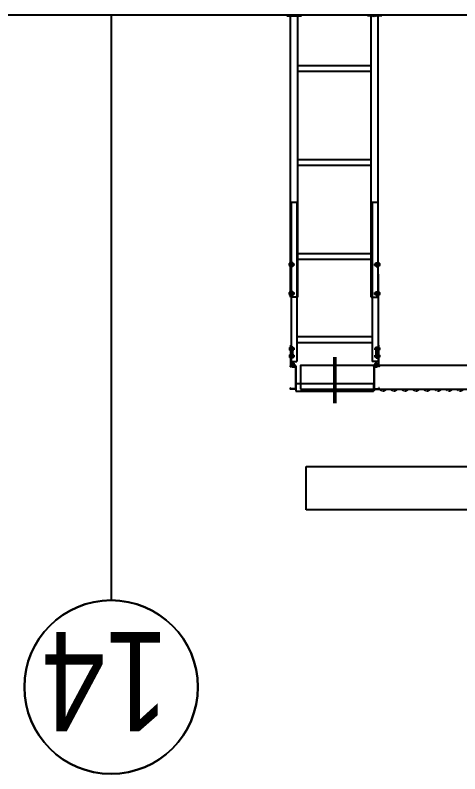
# Model space of a CAD drawing. Header units: millimetres. Extents: x 0 to 461941, y -159644 to 4828.
# Drawn here: x 142241 to 145318, y -159644 to -154398 of the extents above; entities that cross this region are included whole.
import ezdxf

# ---------------------------------------------------------------- set-up
doc = ezdxf.new("R2010")
doc.units = ezdxf.units.MM
for name, pattern in [('Xref Conv Decant Empty Tote$0$AM_ISO02W050', [7.5, 6, -1.5]), ('Xref Conv Decant Empty Tote$0$AM_ISO08W050', [18, 12, -1.5, 3, -1.5]), ('Xref Conv Decant Empty Tote$0$CENTER', [7, 4, -1, 1, -1]), ('Xref Conv Decant Empty Tote$0$HIDDEN', [9.525, 6.35, -3.175]), ('Xref Conv Decant Product Tote$0$_SBA Dash Dot - Loose', [6, 4, -1, 0, -1])]:
    doc.linetypes.add(name, pattern=pattern)
for name, color, linetype in [('AM_BOR', 4, 'Continuous'), ('Xref Conv Decant Empty Tote$0$B', 4, 'Continuous'), ('Xref Conv Decant Empty Tote$0$Conv - Empty Tote', 35, 'Continuous'), ('Xref Conv Decant Empty Tote$0$Mezz', 1, 'Continuous'), ('Xref Conv Decant Product Tote$0$B', 4, 'Continuous'), ('Xref Conv Decant Product Tote$0$S-GRID', 8, 'Continuous')]:
    doc.layers.add(name, color=color, linetype=linetype)
for name, color, linetype, lineweight in [('Xref Conv Decant Empty Tote$0$Center', 7, 'Xref Conv Decant Empty Tote$0$AM_ISO08W050', 50), ('Xref Conv Decant Empty Tote$0$Hidden', 9, 'Xref Conv Decant Empty Tote$0$AM_ISO02W050', 25), ('Xref Conv Decant Product Tote$0$S-GRID-IDEN', 1, 'Continuous', 25)]:
    doc.layers.add(name, color=color, linetype=linetype, lineweight=lineweight)
doc.styles.add('Xref Conv Decant Product Tote$0$Arial Narrow_1', font='ARIALN.TTF', dxfattribs={"height": 688.297872})

# ---------------------------------------------------------------- blocks, each defined once
blk = doc.blocks.new('*U162')
for p, q in [((-21.825, 158.0666), (-21.825, 154.6052)), ((-19.165, 158.0666), (-19.165, 154.6052)), ((9.84, 163.4952), (-16.3964, 163.4952)), ((9.84, 160.8352), (-16.3964, 160.8352)), ((13.015, 7.4225), (13.015, 157.6602)), ((15.675, 7.4225), (15.675, 157.6602)), ((555.675, 7.4225), (555.675, 157.6602)), ((558.335, 7.4225), (558.335, 157.6602)), ((561.51, 163.4952), (587.7464, 163.4952)), ((561.51, 160.8352), (587.7464, 160.8352)), ((590.515, 158.0666), (590.515, 154.6052)), ((593.175, 158.0666), (593.175, 154.6052)), ((-21.825, 154.6052), (-19.165, 154.6052)), ((593.175, 154.6052), (590.515, 154.6052)), ((-21.825, 8.89), (-21.825, 5.4286)), ((-21.825, 8.89), (-19.165, 8.89)), ((-19.165, 8.89), (-19.165, 5.4286)), ((-16.3964, 2.66), (8.2525, 2.66)), ((-16.3964, 0), (8.2525, 0)), ((587.7464, 2.66), (563.0975, 2.66)), ((587.7464, 0), (563.0975, 0)), ((590.515, 8.89), (590.515, 5.4286)), ((593.175, 8.89), (590.515, 8.89)), ((593.175, 8.89), (593.175, 5.4286))]:
    blk.add_line(p, q)
for centre, radius, start, end in [((-16.3964, 158.0666), 5.4286, 90, 180), ((-16.3964, 158.0666), 2.7686, 90, 180), ((9.84, 157.6602), 5.835, 0, 90), ((9.84, 157.6602), 3.175, 0, 90), ((561.51, 157.6602), 5.835, 90, 180), ((561.51, 157.6602), 3.175, 90, 180), ((587.7464, 158.0666), 5.4286, 0, 90), ((587.7464, 158.0666), 2.7686, 0, 90), ((-16.3964, 5.4286), 5.4286, 180, 270), ((-16.3964, 5.4286), 2.7686, 180, 270), ((8.2525, 7.4225), 4.7625, 270, 0), ((8.2525, 7.4225), 7.4225, 270, 0), ((563.0975, 7.4225), 7.4225, 180, 270), ((563.0975, 7.4225), 4.7625, 180, 270), ((587.7464, 5.4286), 2.7686, 270, 0), ((587.7464, 5.4286), 5.4286, 270, 0)]:
    blk.add_arc(centre, radius, start, end)
at = {"layer": 'Xref Conv Decant Empty Tote$0$Hidden'}
blk.add_lwpolyline([(15.675, 176.4952), (555.675, 176.4952), (555.675, 126.4952), (15.675, 126.4952)], close=True, dxfattribs=at)
blk = doc.blocks.new('*U180')
blk.add_lwpolyline([(0, 0), (1295.4, 0), (1295.4, -163.5), (0, -163.5)], close=True)
at = {"layer": 'Xref Conv Decant Empty Tote$0$Hidden', "ltscale": 5}
for centre in [(38.1, -12), (114.3, -12), (190.5, -12), (266.7, -12), (342.9, -12), (419.1, -12), (495.3, -12), (571.5, -12), (647.7, -12), (723.9, -12), (800.1, -12), (876.3, -12), (952.5, -12), (1028.7, -12), (1104.9, -12), (1181.1, -12), (1257.3, -12)]:
    blk.add_arc(centre, 25, 28.6854, 151.3146, dxfattribs=at)
blk = doc.blocks.new('Xref Conv Decant Empty Tote$0$A$C2A0F63DB')
at = {"layer": 'Xref Conv Decant Empty Tote$0$Center', "lineweight": 50}
blk.add_line((0, 1057.5), (318, 1057.5), dxfattribs=at)
at = {"xscale": -1, "rotation": 90}
for name, p in [('*U162', (259.4, 1343.2)), ('*U180', (95.9, 1295.4))]:
    blk.add_blockref(name, p, dxfattribs=at)
blk = doc.blocks.new('*U193')
at = {"linetype": 'Continuous'}
for p, q in [((6, 0), (30, 0)), ((27.2, 0), (10.8, 0)), ((30, -3), (30, 0)), ((30, -3), (30, 0)), ((30, -3), (30, 0)), ((30, -3), (30, 0)), ((30, -3), (30, 0)), ((30, -3), (30, 0)), ((602, 0), (578, 0)), ((578, -3), (578, 0)), ((580.8, 0), (597.2, 0)), ((590.5, 5.7), (590.5, -1.3)), ((0, -141.4), (0, -6)), ((0, -141.4), (0, -6)), ((0, -141.4), (0, -6)), ((0, -141.4), (0, -6)), ((0, -141.4), (0, -6)), ((0, -141.4), (0, -6)), ((3, -141.4), (3, -6)), ((3, -141.4), (3, -6)), ((3, -141.4), (3, -6)), ((3, -141.4), (3, -6)), ((3, -141.4), (3, -6)), ((3, -141.4), (3, -6)), ((3, -28), (44, -28)), ((6, -3), (30, -3)), ((6, -3), (30, -3)), ((6, -3), (30, -3)), ((6, -3), (30, -3)), ((6, -3), (30, -3)), ((6, -3), (30, -3)), ((44, -1128), (44, -28)), ((564, -1128), (564, -28)), ((605, -28), (564, -28)), ((602, -3), (578, -3)), ((605, -141.4), (605, -6)), ((608, -141.4), (608, -6)), ((0, -141.4), (3, -141.4)), ((3.2, -1128), (3, -141.4)), ((605, -1128), (605, -141.4)), ((605, -141.4), (608, -141.4)), ((44, -158), (564, -158)), ((44, -199), (564, -199)), ((1, -473.5), (1, -2418.5)), ((51, -473.5), (1, -473.5)), ((51, -473.5), (51, -2418.5)), ((558, -473.5), (558, -2418.5)), ((558, -473.5), (608, -473.5)), ((608, -473.5), (608, -2418.5)), ((50, -732.9), (558, -732.9)), ((51, -773.9), (558, -773.9)), ((50, -1382.9), (558, -1382.9)), ((51, -1423.9), (558, -1423.9)), ((50, -2032.9), (558, -2032.9)), ((51, -2073.9), (558, -2073.9)), ((-24, -2418.5), (76, -2418.5)), ((-24, -2418.5), (-24, -2423.5)), ((-24, -2423.5), (76, -2423.5)), ((6, -2418.5), (2.5, -2415)), ((11, -2418.5), (7.5, -2415)), ((16, -2418.5), (12.5, -2415)), ((21, -2418.5), (17.5, -2415)), ((26, -2418.5), (22.5, -2415)), ((31, -2418.5), (27.5, -2415)), ((36, -2418.5), (32.5, -2415)), ((41, -2418.5), (37.5, -2415)), ((46, -2418.5), (42.5, -2415)), ((51, -2418.5), (47.5, -2415)), ((76, -2418.5), (76, -2423.5)), ((633, -2418.5), (533, -2418.5)), ((533, -2418.5), (533, -2423.5)), ((633, -2423.5), (533, -2423.5)), ((558, -2418.5), (561.5, -2415)), ((563, -2418.5), (566.5, -2415)), ((568, -2418.5), (571.5, -2415)), ((573, -2418.5), (576.5, -2415)), ((578, -2418.5), (581.5, -2415)), ((583, -2418.5), (586.5, -2415)), ((588, -2418.5), (591.5, -2415)), ((593, -2418.5), (596.5, -2415)), ((598, -2418.5), (601.5, -2415)), ((603, -2418.5), (606.5, -2415)), ((633, -2418.5), (633, -2423.5))]:
    blk.add_line(p, q, dxfattribs=at)
for p, q in [((8.3, 7.5), (8.3, 2)), ((8.3, 7.5), (8.3, 2)), ((8.3, 7.5), (8.3, 2)), ((8.3, 7.5), (8.3, 2)), ((8.3, 7.5), (8.3, 2)), ((8.3, 7.5), (8.3, 2)), ((26.7, 2), (8.3, 2)), ((26.7, 2), (8.3, 2)), ((26.7, 2), (8.3, 2)), ((26.7, 2), (8.3, 2)), ((26.7, 2), (8.3, 2)), ((26.7, 2), (8.3, 2)), ((12.9, 9), (10.6, 9)), ((12.9, 9), (10.6, 9)), ((12.9, 9), (10.6, 9)), ((12.9, 9), (10.6, 9)), ((12.9, 9), (10.6, 9)), ((12.9, 9), (10.6, 9)), ((12.9, 9), (12.9, 2)), ((22.1, 9), (12.9, 9)), ((12.9, 9), (12.9, 2)), ((22.1, 9), (12.9, 9)), ((12.9, 9), (12.9, 2)), ((22.1, 9), (12.9, 9)), ((12.9, 9), (12.9, 2)), ((22.1, 9), (12.9, 9)), ((12.9, 9), (12.9, 2)), ((22.1, 9), (12.9, 9)), ((12.9, 9), (12.9, 2)), ((22.1, 9), (12.9, 9)), ((17.5, 6.5), (17.5, -0.5)), ((22.1, 9), (22.1, 2)), ((24.4, 9), (22.1, 9)), ((22.1, 9), (22.1, 2)), ((24.4, 9), (22.1, 9)), ((22.1, 9), (22.1, 2)), ((24.4, 9), (22.1, 9)), ((22.1, 9), (22.1, 2)), ((24.4, 9), (22.1, 9)), ((22.1, 9), (22.1, 2)), ((24.4, 9), (22.1, 9)), ((22.1, 9), (22.1, 2)), ((24.4, 9), (22.1, 9)), ((26.7, 7.5), (26.7, 2)), ((26.7, 7.5), (26.7, 2)), ((26.7, 7.5), (26.7, 2)), ((26.7, 7.5), (26.7, 2)), ((26.7, 7.5), (26.7, 2)), ((26.7, 7.5), (26.7, 2)), ((581.3, 7.5), (581.3, 2)), ((581.3, 2), (599.7, 2)), ((583.6, 9), (585.9, 9)), ((585.9, 9), (585.9, 2)), ((585.9, 9), (595.1, 9)), ((595.1, 9), (595.1, 2)), ((595.1, 9), (597.4, 9)), ((599.7, 7.5), (599.7, 2)), ((6.3, -3), (8.3, -5)), ((6.3, -3), (28.7, -3)), ((6.3, -3), (8.3, -5)), ((6.3, -3), (28.7, -3)), ((6.3, -3), (8.3, -5)), ((6.3, -3), (28.7, -3)), ((6.3, -3), (8.3, -5)), ((6.3, -3), (28.7, -3)), ((6.3, -3), (8.3, -5)), ((6.3, -3), (28.7, -3)), ((6.3, -3), (8.3, -5)), ((6.3, -3), (28.7, -3)), ((8.3, -5), (26.7, -5)), ((8.3, -10.5), (8.3, -5)), ((8.3, -5), (26.7, -5)), ((8.3, -10.5), (8.3, -5)), ((8.3, -5), (26.7, -5)), ((8.3, -10.5), (8.3, -5)), ((8.3, -5), (26.7, -5)), ((8.3, -10.5), (8.3, -5)), ((8.3, -5), (26.7, -5)), ((8.3, -10.5), (8.3, -5)), ((8.3, -5), (26.7, -5)), ((8.3, -10.5), (8.3, -5)), ((10.6, -12), (12.9, -12)), ((10.6, -12), (12.9, -12)), ((10.6, -12), (12.9, -12)), ((10.6, -12), (12.9, -12)), ((10.6, -12), (12.9, -12)), ((10.6, -12), (12.9, -12)), ((12.9, -12), (12.9, -5)), ((12.9, -12), (12.9, -5)), ((12.9, -12), (12.9, -5)), ((12.9, -12), (12.9, -5)), ((12.9, -12), (12.9, -5)), ((12.9, -12), (12.9, -5)), ((12.9, -12), (22.1, -12)), ((12.9, -12), (22.1, -12)), ((12.9, -12), (22.1, -12)), ((12.9, -12), (22.1, -12)), ((12.9, -12), (22.1, -12)), ((12.9, -12), (22.1, -12)), ((22.1, -12), (22.1, -5)), ((22.1, -12), (22.1, -5)), ((22.1, -12), (22.1, -5)), ((22.1, -12), (22.1, -5)), ((22.1, -12), (22.1, -5)), ((22.1, -12), (22.1, -5)), ((22.1, -12), (24.4, -12)), ((22.1, -12), (24.4, -12)), ((22.1, -12), (24.4, -12)), ((22.1, -12), (24.4, -12)), ((22.1, -12), (24.4, -12)), ((22.1, -12), (24.4, -12)), ((26.7, -5), (28.7, -3)), ((26.7, -5), (28.7, -3)), ((26.7, -5), (28.7, -3)), ((26.7, -5), (28.7, -3)), ((26.7, -5), (28.7, -3)), ((26.7, -5), (28.7, -3)), ((26.7, -10.5), (26.7, -5)), ((26.7, -10.5), (26.7, -5)), ((26.7, -10.5), (26.7, -5)), ((26.7, -10.5), (26.7, -5)), ((26.7, -10.5), (26.7, -5)), ((26.7, -10.5), (26.7, -5)), ((581.3, -5), (579.3, -3)), ((601.7, -3), (579.3, -3)), ((599.7, -5), (581.3, -5)), ((581.3, -10.5), (581.3, -5)), ((585.9, -12), (583.6, -12)), ((585.9, -12), (585.9, -5)), ((595.1, -12), (585.9, -12)), ((595.1, -12), (595.1, -5)), ((597.4, -12), (595.1, -12)), ((601.7, -3), (599.7, -5)), ((599.7, -10.5), (599.7, -5)), ((-6.9, -62), (-6.9, -60.2)), ((-6.9, -69.4), (-6.9, -62)), ((-6.9, -71.2), (-6.9, -69.4)), ((-5.7, -58.3), (-1.3, -58.3)), ((-5.7, -62), (-1.3, -62)), ((-5.7, -69.4), (-1.3, -69.4)), ((-5.7, -73.1), (-1.3, -73.1)), ((-1.7, -74.1), (-1.7, -57.3)), ((-0.4, -57.3), (-1.7, -57.3)), ((-0.4, -74.1), (-1.7, -74.1)), ((608.4, -57.3), (609.7, -57.3)), ((608.4, -74.1), (609.7, -74.1)), ((613.7, -58.3), (609.3, -58.3)), ((613.7, -62), (609.3, -62)), ((613.7, -69.4), (609.3, -69.4)), ((613.7, -73.1), (609.3, -73.1)), ((609.7, -74.1), (609.7, -57.3)), ((614.9, -62), (614.9, -60.2)), ((614.9, -69.4), (614.9, -62)), ((614.9, -71.2), (614.9, -69.4)), ((-6.9, -113), (-6.9, -111.2)), ((-6.9, -120.4), (-6.9, -113)), ((-6.9, -122.2), (-6.9, -120.4)), ((-5.7, -109.3), (-1.3, -109.3)), ((-5.7, -113), (-1.3, -113)), ((-5.7, -120.4), (-1.3, -120.4)), ((-5.7, -124.1), (-1.3, -124.1)), ((-1.7, -125.1), (-1.7, -108.3)), ((-0.4, -108.3), (-1.7, -108.3)), ((-0.4, -125.1), (-1.7, -125.1)), ((608.4, -108.3), (609.7, -108.3)), ((608.4, -125.1), (609.7, -125.1)), ((613.7, -109.3), (609.3, -109.3)), ((613.7, -113), (609.3, -113)), ((613.7, -120.4), (609.3, -120.4)), ((613.7, -124.1), (609.3, -124.1)), ((609.7, -125.1), (609.7, -108.3)), ((614.9, -113), (614.9, -111.2)), ((614.9, -120.4), (614.9, -113)), ((614.9, -122.2), (614.9, -120.4)), ((-8, -493.9), (-8, -491.6)), ((-8, -493.9), (-1, -493.9)), ((-8, -503.1), (-8, -493.9)), ((-8, -503.1), (-1, -503.1)), ((-8, -505.4), (-8, -503.1)), ((-6.5, -489.3), (-1, -489.3)), ((-6.5, -507.7), (-1, -507.7)), ((-1, -489.3), (1, -487.3)), ((-1, -507.7), (-1, -489.3)), ((1, -509.7), (-1, -507.7)), ((1, -509.7), (1, -487.3)), ((610, -489.3), (608, -487.3)), ((608, -509.7), (608, -487.3)), ((608, -509.7), (610, -507.7)), ((610, -507.7), (610, -489.3)), ((615.5, -489.3), (610, -489.3)), ((617, -493.9), (610, -493.9)), ((617, -503.1), (610, -503.1)), ((615.5, -507.7), (610, -507.7)), ((617, -493.9), (617, -491.6)), ((617, -503.1), (617, -493.9)), ((617, -505.4), (617, -503.1)), ((-8, -693.9), (-8, -691.6)), ((-8, -693.9), (-1, -693.9)), ((-8, -703.1), (-8, -693.9)), ((-8, -703.1), (-1, -703.1)), ((-8, -705.4), (-8, -703.1)), ((-6.5, -689.3), (-1, -689.3)), ((-6.5, -707.7), (-1, -707.7)), ((-1, -689.3), (1, -687.3)), ((-1, -707.7), (-1, -689.3)), ((1, -709.7), (-1, -707.7)), ((1, -709.7), (1, -687.3)), ((610, -689.3), (608, -687.3)), ((608, -709.7), (608, -687.3)), ((608, -709.7), (610, -707.7)), ((610, -707.7), (610, -689.3)), ((615.5, -689.3), (610, -689.3)), ((617, -693.9), (610, -693.9)), ((617, -703.1), (610, -703.1)), ((615.5, -707.7), (610, -707.7)), ((617, -693.9), (617, -691.6)), ((617, -703.1), (617, -693.9)), ((617, -705.4), (617, -703.1)), ((3.2, -1128), (44, -1128)), ((564, -1128), (605, -1128))]:
    blk.add_line(p, q)
at = {"linetype": 'Xref Conv Decant Empty Tote$0$HIDDEN'}
for p, q in [((12.5, -16.5), (12.5, 2)), ((12.5, -16.5), (12.5, 2)), ((12.5, -16.5), (12.5, 2)), ((12.5, -16.5), (12.5, 2)), ((12.5, -16.5), (12.5, 2)), ((12.5, -16.5), (12.5, 2)), ((14, -18), (14, 2)), ((14, -18), (14, 2)), ((14, -18), (14, 2)), ((14, -18), (14, 2)), ((14, -18), (14, 2)), ((14, -18), (14, 2)), ((17.5, -24), (17.5, 14.2)), ((17.5, -24), (17.5, 14.2)), ((17.5, -24), (17.5, 14.2)), ((17.5, -24), (17.5, 14.2)), ((17.5, -24), (17.5, 14.2)), ((21, -18), (21, 2)), ((21, -18), (21, 2)), ((21, -18), (21, 2)), ((21, -18), (21, 2)), ((21, -18), (21, 2)), ((21, -18), (21, 2)), ((22.5, -16.5), (22.5, 2)), ((22.5, -16.5), (22.5, 2)), ((22.5, -16.5), (22.5, 2)), ((22.5, -16.5), (22.5, 2)), ((22.5, -16.5), (22.5, 2)), ((22.5, -16.5), (22.5, 2)), ((585.5, -16.5), (585.5, 2)), ((587, -18), (587, 2)), ((594, -18), (594, 2)), ((595.5, -16.5), (595.5, 2)), ((12.5, -16.5), (14, -18)), ((12.5, -16.5), (14, -18)), ((12.5, -16.5), (14, -18)), ((12.5, -16.5), (14, -18)), ((12.5, -16.5), (14, -18)), ((12.5, -16.5), (14, -18)), ((12.5, -16.5), (22.5, -16.5)), ((12.5, -16.5), (22.5, -16.5)), ((12.5, -16.5), (22.5, -16.5)), ((12.5, -16.5), (22.5, -16.5)), ((12.5, -16.5), (22.5, -16.5)), ((12.5, -16.5), (22.5, -16.5)), ((14, -18), (21, -18)), ((22.5, -16.5), (21, -18)), ((22.5, -16.5), (21, -18)), ((22.5, -16.5), (21, -18)), ((22.5, -16.5), (21, -18)), ((22.5, -16.5), (21, -18)), ((22.5, -16.5), (21, -18)), ((585.5, -16.5), (587, -18)), ((595.5, -16.5), (585.5, -16.5)), ((594, -18), (587, -18)), ((595.5, -16.5), (594, -18)), ((4.5, -59.7), (3, -61.2)), ((3, -61.2), (4.5, -62.7)), ((4.5, -62.7), (3, -64.2)), ((3, -64.2), (4.5, -65.7)), ((4.5, -65.7), (3, -67.2)), ((3, -67.2), (4.5, -68.7)), ((4.5, -68.7), (3, -70.2)), ((3, -70.2), (4.5, -71.7)), ((16, -53.7), (4.5, -53.7)), ((4.5, -59.7), (4.5, -53.7)), ((4.5, -110.7), (4.5, -71.7)), ((12, -53.7), (12, -128.7)), ((13.5, -57.7), (17.5, -61.7)), ((13.5, -73.7), (17.5, -69.7)), ((16, -77.2), (16, -105.2)), ((16.3, -54.9), (20.3, -58.9)), ((16.3, -76.5), (20.3, -72.5)), ((23, -60.7), (16.4, -60.7)), ((23, -70.7), (16.4, -70.7)), ((23, -62.2), (18, -62.2)), ((23, -69.2), (18, -69.2)), ((23, -59.2), (21, -59.2)), ((23, -63.2), (21, -63.2)), ((23, -68.2), (21, -68.2)), ((23, -72.2), (21, -72.2)), ((23, -59.2), (21.5, -59.2)), ((23, -72.2), (21.5, -72.2)), ((23, -59.2), (23, -72.2)), ((23, -72.2), (23, -59.2)), ((23, -59.2), (23, -72.2)), ((23, -72.2), (23, -59.2)), ((23, -59.2), (23, -72.2)), ((23, -72.2), (23, -59.2)), ((585, -59.2), (585, -72.2)), ((585, -72.2), (585, -59.2)), ((585, -59.2), (585, -72.2)), ((585, -72.2), (585, -59.2)), ((585, -59.2), (585, -72.2)), ((585, -72.2), (585, -59.2)), ((585, -59.2), (586.5, -59.2)), ((585, -59.2), (587, -59.2)), ((585, -60.7), (591.6, -60.7)), ((585, -62.2), (590, -62.2)), ((585, -63.2), (587, -63.2)), ((585, -68.2), (587, -68.2)), ((585, -69.2), (590, -69.2)), ((585, -70.7), (591.6, -70.7)), ((585, -72.2), (587, -72.2)), ((585, -72.2), (586.5, -72.2)), ((591.7, -54.9), (587.7, -58.9)), ((591.7, -76.5), (587.7, -72.5)), ((594.5, -57.7), (590.5, -61.7)), ((594.5, -73.7), (590.5, -69.7)), ((592, -53.7), (603.5, -53.7)), ((592, -77.2), (592, -105.2)), ((596, -53.7), (596, -128.7)), ((603.5, -59.7), (603.5, -53.7)), ((603.5, -59.7), (605, -61.2)), ((605, -61.2), (603.5, -62.7)), ((603.5, -62.7), (605, -64.2)), ((605, -64.2), (603.5, -65.7)), ((603.5, -65.7), (605, -67.2)), ((605, -67.2), (603.5, -68.7)), ((603.5, -68.7), (605, -70.2)), ((605, -70.2), (603.5, -71.7)), ((603.5, -110.7), (603.5, -71.7)), ((4.5, -110.7), (3, -112.2)), ((3, -112.2), (4.5, -113.7)), ((4.5, -113.7), (3, -115.2)), ((3, -115.2), (4.5, -116.7)), ((4.5, -116.7), (3, -118.2)), ((3, -118.2), (4.5, -119.7)), ((4.5, -119.7), (3, -121.2)), ((3, -121.2), (4.5, -122.7)), ((4.5, -128.7), (4.5, -122.7)), ((16, -128.7), (4.5, -128.7)), ((13.5, -108.7), (17.5, -112.7)), ((13.5, -124.7), (17.5, -120.7)), ((16.3, -105.9), (20.3, -109.9)), ((16.3, -127.5), (20.3, -123.5)), ((23, -111.7), (16.4, -111.7)), ((23, -121.7), (16.4, -121.7)), ((23, -113.2), (18, -113.2)), ((23, -120.2), (18, -120.2)), ((23, -110.2), (21, -110.2)), ((23, -114.2), (21, -114.2)), ((23, -119.2), (21, -119.2)), ((23, -123.2), (21, -123.2)), ((23, -110.2), (21.5, -110.2)), ((23, -123.2), (21.5, -123.2)), ((23, -123.2), (23, -110.2)), ((23, -110.2), (23, -123.2)), ((23, -110.2), (23, -123.2)), ((23, -123.2), (23, -110.2)), ((23, -110.2), (23, -123.2)), ((23, -123.2), (23, -110.2)), ((585, -123.2), (585, -110.2)), ((585, -110.2), (585, -123.2)), ((585, -110.2), (585, -123.2)), ((585, -123.2), (585, -110.2)), ((585, -110.2), (585, -123.2)), ((585, -123.2), (585, -110.2)), ((585, -110.2), (586.5, -110.2)), ((585, -110.2), (587, -110.2)), ((585, -111.7), (591.6, -111.7)), ((585, -113.2), (590, -113.2)), ((585, -114.2), (587, -114.2)), ((585, -119.2), (587, -119.2)), ((585, -120.2), (590, -120.2)), ((585, -121.7), (591.6, -121.7)), ((585, -123.2), (587, -123.2)), ((585, -123.2), (586.5, -123.2)), ((591.7, -105.9), (587.7, -109.9)), ((591.7, -127.5), (587.7, -123.5)), ((594.5, -108.7), (590.5, -112.7)), ((594.5, -124.7), (590.5, -120.7)), ((592, -128.7), (603.5, -128.7)), ((603.5, -110.7), (605, -112.2)), ((605, -112.2), (603.5, -113.7)), ((603.5, -113.7), (605, -115.2)), ((605, -115.2), (603.5, -116.7)), ((603.5, -116.7), (605, -118.2)), ((605, -118.2), (603.5, -119.7)), ((603.5, -119.7), (605, -121.2)), ((605, -121.2), (603.5, -122.7)), ((603.5, -128.7), (603.5, -122.7)), ((5.5, -492.5), (4, -494)), ((4, -494), (5.5, -495.5)), ((5.5, -495.5), (4, -497)), ((4, -497), (5.5, -498.5)), ((5.5, -498.5), (4, -500)), ((4, -500), (5.5, -501.5)), ((5.5, -501.5), (4, -503)), ((4, -503), (5.5, -504.5)), ((17, -486.5), (5.5, -486.5)), ((5.5, -492.5), (5.5, -486.5)), ((5.5, -510), (5.5, -504.5)), ((17, -510), (5.5, -510)), ((13, -486.5), (13, -510)), ((14.5, -490.6), (18.5, -494.6)), ((14.5, -506.5), (18.5, -502.5)), ((17.3, -487.8), (21.3, -491.8)), ((17.3, -509.3), (21.3, -505.3)), ((24, -493.5), (17.4, -493.5)), ((24, -503.5), (17.4, -503.5)), ((24, -495), (19, -495)), ((24, -502), (19, -502)), ((24, -492), (22, -492)), ((24, -496), (22, -496)), ((24, -501), (22, -501)), ((24, -505), (22, -505)), ((24, -492), (22.5, -492)), ((24, -505), (22.5, -505)), ((24, -492), (24, -505)), ((24, -505), (24, -492)), ((24, -492), (24, -505)), ((24, -505), (24, -492)), ((24, -492), (24, -505)), ((24, -505), (24, -492)), ((585, -492), (585, -505)), ((585, -505), (585, -492)), ((585, -492), (585, -505)), ((585, -505), (585, -492)), ((585, -492), (585, -505)), ((585, -505), (585, -492)), ((585, -492), (586.5, -492)), ((585, -492), (587, -492)), ((585, -493.5), (591.6, -493.5)), ((585, -495), (590, -495)), ((585, -496), (587, -496)), ((585, -501), (587, -501)), ((585, -502), (590, -502)), ((585, -503.5), (591.6, -503.5)), ((585, -505), (587, -505)), ((585, -505), (586.5, -505)), ((591.7, -487.8), (587.7, -491.8)), ((591.7, -509.3), (587.7, -505.3)), ((594.5, -490.6), (590.5, -494.6)), ((594.5, -506.5), (590.5, -502.5)), ((592, -486.5), (603.5, -486.5)), ((592, -510), (603.5, -510)), ((596, -486.5), (596, -510)), ((603.5, -492.5), (603.5, -486.5)), ((603.5, -492.5), (605, -494)), ((605, -494), (603.5, -495.5)), ((603.5, -495.5), (605, -497)), ((605, -497), (603.5, -498.5)), ((603.5, -498.5), (605, -500)), ((605, -500), (603.5, -501.5)), ((603.5, -501.5), (605, -503)), ((605, -503), (603.5, -504.5)), ((603.5, -510), (603.5, -504.5)), ((5.5, -692.5), (4, -694)), ((4, -694), (5.5, -695.5)), ((5.5, -695.5), (4, -697)), ((4, -697), (5.5, -698.5)), ((5.5, -698.5), (4, -700)), ((4, -700), (5.5, -701.5)), ((5.5, -701.5), (4, -703)), ((4, -703), (5.5, -704.5)), ((17, -686.5), (5.5, -686.5)), ((5.5, -692.5), (5.5, -686.5)), ((5.5, -710), (5.5, -704.5)), ((17, -710), (5.5, -710)), ((13, -686.5), (13, -710)), ((14.5, -690.6), (18.5, -694.6)), ((14.5, -706.5), (18.5, -702.5)), ((17.3, -687.8), (21.3, -691.8)), ((17.3, -709.3), (21.3, -705.3)), ((24, -693.5), (17.4, -693.5)), ((24, -703.5), (17.4, -703.5)), ((24, -695), (19, -695)), ((24, -702), (19, -702)), ((24, -692), (22, -692)), ((24, -696), (22, -696)), ((24, -701), (22, -701)), ((24, -705), (22, -705)), ((24, -692), (22.5, -692)), ((24, -705), (22.5, -705)), ((24, -692), (24, -705)), ((24, -705), (24, -692)), ((24, -692), (24, -705)), ((24, -705), (24, -692)), ((24, -692), (24, -705)), ((24, -705), (24, -692)), ((585, -692), (585, -705)), ((585, -705), (585, -692)), ((585, -692), (585, -705)), ((585, -705), (585, -692)), ((585, -692), (585, -705)), ((585, -705), (585, -692)), ((585, -692), (586.5, -692)), ((585, -692), (587, -692)), ((585, -693.5), (591.6, -693.5)), ((585, -695), (590, -695)), ((585, -696), (587, -696)), ((585, -701), (587, -701)), ((585, -702), (590, -702)), ((585, -703.5), (591.6, -703.5)), ((585, -705), (587, -705)), ((585, -705), (586.5, -705)), ((591.7, -687.8), (587.7, -691.8)), ((591.7, -709.3), (587.7, -705.3)), ((594.5, -690.6), (590.5, -694.6)), ((594.5, -706.5), (590.5, -702.5)), ((592, -686.5), (603.5, -686.5)), ((592, -710), (603.5, -710)), ((596, -686.5), (596, -710)), ((603.5, -692.5), (603.5, -686.5)), ((603.5, -692.5), (605, -694)), ((605, -694), (603.5, -695.5)), ((603.5, -695.5), (605, -697)), ((605, -697), (603.5, -698.5)), ((603.5, -698.5), (605, -700)), ((605, -700), (603.5, -701.5)), ((603.5, -701.5), (605, -703)), ((605, -703), (603.5, -704.5)), ((603.5, -710), (603.5, -704.5)), ((4, -2418.4), (51, -2418.4)), ((605, -2418.4), (558, -2418.4))]:
    blk.add_line(p, q, dxfattribs=at)
at = {"linetype": 'Xref Conv Decant Empty Tote$0$CENTER'}
for p, q in [((17.5, -24), (17.5, 14.2)), ((590.5, -24), (590.5, 14.2)), ((11, -65.7), (-8.9, -65.7)), ((597, -65.7), (616.9, -65.7)), ((11, -116.7), (-8.9, -116.7)), ((597, -116.7), (616.9, -116.7)), ((-10.6, -498.5), (6.5, -498.5)), ((619.6, -498.5), (602.5, -498.5)), ((-10.6, -698.5), (6.5, -698.5)), ((619.6, -698.5), (602.5, -698.5))]:
    blk.add_line(p, q, dxfattribs=at)
at = {"linetype": 'Continuous'}
for centre, radius, start, end in [((6, -6), 6, 90, 180), ((6, -6), 6, 90, 180), ((6, -6), 6, 90, 180), ((6, -6), 6, 90, 180), ((6, -6), 6, 90, 180), ((6, -6), 6, 90, 180), ((602, -6), 6, 0, 90), ((6, -6), 3, 90, 180), ((6, -6), 3, 90, 180), ((6, -6), 3, 90, 180), ((6, -6), 3, 90, 180), ((6, -6), 3, 90, 180), ((6, -6), 3, 90, 180), ((602, -6), 3, 0, 90)]:
    blk.add_arc(centre, radius, start, end, dxfattribs=at)
for centre, radius, start, end in [((10.6, 6.5), 2.53, 23.991, 156.009), ((10.6, 6.5), 2.53, 23.991, 156.009), ((10.6, 6.5), 2.53, 23.991, 156.009), ((10.6, 6.5), 2.53, 23.991, 156.009), ((10.6, 6.5), 2.53, 23.991, 156.009), ((10.6, 6.5), 2.53, 23.991, 156.009), ((17.5, 1.1), 7.86, 54.0166, 125.9834), ((17.5, 1.1), 7.86, 54.0166, 125.9834), ((17.5, 1.1), 7.86, 54.0166, 125.9834), ((17.5, 1.1), 7.86, 54.0166, 125.9834), ((17.5, 1.1), 7.86, 54.0166, 125.9834), ((17.5, 1.1), 7.86, 54.0166, 125.9834), ((24.4, 6.5), 2.53, 23.991, 156.009), ((24.4, 6.5), 2.53, 23.991, 156.009), ((24.4, 6.5), 2.53, 23.991, 156.009), ((24.4, 6.5), 2.53, 23.991, 156.009), ((24.4, 6.5), 2.53, 23.991, 156.009), ((24.4, 6.5), 2.53, 23.991, 156.009), ((583.6, 6.5), 2.53, 23.991, 156.009), ((590.5, 1.1), 7.86, 54.0166, 125.9834), ((597.4, 6.5), 2.53, 23.991, 156.009), ((10.6, -9.5), 2.53, 203.991, 336.009), ((10.6, -9.5), 2.53, 203.991, 336.009), ((10.6, -9.5), 2.53, 203.991, 336.009), ((10.6, -9.5), 2.53, 203.991, 336.009), ((10.6, -9.5), 2.53, 203.991, 336.009), ((10.6, -9.5), 2.53, 203.991, 336.009), ((17.5, -4.1), 7.86, 234.0166, 305.9834), ((17.5, -4.1), 7.86, 234.0166, 305.9834), ((17.5, -4.1), 7.86, 234.0166, 305.9834), ((17.5, -4.1), 7.86, 234.0166, 305.9834), ((17.5, -4.1), 7.86, 234.0166, 305.9834), ((17.5, -4.1), 7.86, 234.0166, 305.9834), ((24.4, -9.5), 2.53, 203.991, 336.009), ((24.4, -9.5), 2.53, 203.991, 336.009), ((24.4, -9.5), 2.53, 203.991, 336.009), ((24.4, -9.5), 2.53, 203.991, 336.009), ((24.4, -9.5), 2.53, 203.991, 336.009), ((24.4, -9.5), 2.53, 203.991, 336.009), ((583.6, -9.5), 2.53, 203.991, 336.009), ((590.5, -4.1), 7.86, 234.0166, 305.9834), ((597.4, -9.5), 2.53, 203.991, 336.009), ((-4.9, -60.2), 2.02, 113.991, 246.009), ((-0.6, -65.7), 6.29, 144.0166, 215.9834), ((-4.9, -71.2), 2.02, 113.991, 246.009), ((612.9, -60.2), 2.02, 293.991, 66.009), ((608.6, -65.7), 6.29, 324.0166, 35.9834), ((612.9, -71.2), 2.02, 293.991, 66.009), ((-4.9, -111.2), 2.02, 113.991, 246.009), ((-0.6, -116.7), 6.29, 144.0166, 215.9834), ((-4.9, -122.2), 2.02, 113.991, 246.009), ((612.9, -111.2), 2.02, 293.991, 66.009), ((608.6, -116.7), 6.29, 324.0166, 35.9834), ((612.9, -122.2), 2.02, 293.991, 66.009), ((-5.5, -491.6), 2.53, 113.991, 246.009), ((-0.1, -498.5), 7.86, 144.0166, 215.9834), ((-5.5, -505.4), 2.53, 113.991, 246.009), ((614.5, -491.6), 2.53, 293.991, 66.009), ((609.1, -498.5), 7.86, 324.0166, 35.9834), ((614.5, -505.4), 2.53, 293.991, 66.009), ((-5.5, -691.6), 2.53, 113.991, 246.009), ((-0.1, -698.5), 7.86, 144.0166, 215.9834), ((-5.5, -705.4), 2.53, 113.991, 246.009), ((614.5, -691.6), 2.53, 293.991, 66.009), ((609.1, -698.5), 7.86, 324.0166, 35.9834), ((614.5, -705.4), 2.53, 293.991, 66.009)]:
    blk.add_arc(centre, radius, start, end)
at = {"linetype": 'Xref Conv Decant Empty Tote$0$HIDDEN'}
for centre, radius, start, end in [((17, -54.2), 5, 180, 225), ((17, -77.2), 5, 135, 180), ((17, -54.2), 1, 180, 225), ((17, -77.2), 1, 135, 180), ((21, -58.2), 5, 225, 270), ((21, -73.2), 5, 90, 135), ((21, -58.2), 1, 225, 270), ((21, -73.2), 1, 90, 135), ((587, -58.2), 1, 270, 315), ((587, -58.2), 5, 270, 315), ((587, -73.2), 5, 45, 90), ((587, -73.2), 1, 45, 90), ((591, -54.2), 1, 315, 0), ((591, -77.2), 1, 0, 45), ((591, -54.2), 5, 315, 0), ((591, -77.2), 5, 0, 45), ((17, -105.2), 5, 180, 225), ((17, -128.2), 5, 135, 180), ((17, -105.2), 1, 180, 225), ((17, -128.2), 1, 135, 180), ((21, -109.2), 5, 225, 270), ((21, -124.2), 5, 90, 135), ((21, -109.2), 1, 225, 270), ((21, -124.2), 1, 90, 135), ((587, -109.2), 1, 270, 315), ((587, -109.2), 5, 270, 315), ((587, -124.2), 5, 45, 90), ((587, -124.2), 1, 45, 90), ((591, -105.2), 1, 315, 0), ((591, -128.2), 1, 0, 45), ((591, -105.2), 5, 315, 0), ((591, -128.2), 5, 0, 45), ((18, -487), 5, 180, 225), ((18, -510), 5, 135, 180), ((18, -487), 1, 180, 225), ((18, -510), 1, 135, 180), ((22, -491), 5, 225, 270), ((22, -506), 5, 90, 135), ((22, -491), 1, 225, 270), ((22, -506), 1, 90, 135), ((587, -491), 1, 270, 315), ((587, -491), 5, 270, 315), ((587, -506), 5, 45, 90), ((587, -506), 1, 45, 90), ((591, -487), 1, 315, 0), ((591, -510), 1, 0, 45), ((591, -487), 5, 315, 0), ((591, -510), 5, 0, 45), ((18, -687), 5, 180, 225), ((18, -710), 5, 135, 180), ((18, -687), 1, 180, 225), ((18, -710), 1, 135, 180), ((22, -691), 5, 225, 270), ((22, -706), 5, 90, 135), ((22, -691), 1, 225, 270), ((22, -706), 1, 90, 135), ((587, -691), 1, 270, 315), ((587, -691), 5, 270, 315), ((587, -706), 5, 45, 90), ((587, -706), 1, 45, 90), ((591, -687), 1, 315, 0), ((591, -710), 1, 0, 45), ((591, -687), 5, 315, 0), ((591, -710), 5, 0, 45)]:
    blk.add_arc(centre, radius, start, end, dxfattribs=at)
blk = doc.blocks.new('Xref Conv Decant Empty Tote')
at = {"layer": 'Xref Conv Decant Empty Tote$0$B'}
blk.add_line((242903.7, -154397.6), (134788.8, -154397.6), dxfattribs=at)
at = {"layer": 'Xref Conv Decant Empty Tote$0$Mezz'}
blk.add_lwpolyline([(144253.6, -157517.6), (239475.4, -157517.6), (239475.4, -157817.6), (144253.6, -157817.6)], close=True, dxfattribs=at)
at = {"layer": 'Xref Conv Decant Empty Tote$0$Conv - Empty Tote'}
for name, p, rotation in [('*U193', (144754.8, -156821.1), 180), ('Xref Conv Decant Empty Tote$0$A$C2A0F63DB', (145510.2, -157080.4), 90)]:
    blk.add_blockref(name, p, dxfattribs=dict(at, rotation=rotation))
blk = doc.blocks.new('Xref Conv Decant Product Tote$0$Grid - Grid Head-235101')
at = {"layer": 'Xref Conv Decant Product Tote$0$S-GRID-IDEN'}
blk.add_circle((0, 600), 600, dxfattribs=at)
for start, end in [(0, 180), (180, 0)]:
    blk.add_arc((0, 600), 600, start, end, dxfattribs=at)
blk = doc.blocks.new('Xref Conv Decant Product Tote')
at = {"layer": 'Xref Conv Decant Product Tote$0$B'}
blk.add_line((242903.7, -154397.6), (134788.8, -154397.6), dxfattribs=at)
at = {"layer": 'Xref Conv Decant Product Tote$0$S-GRID', "linetype": 'Xref Conv Decant Product Tote$0$_SBA Dash Dot - Loose'}
blk.add_line((142905, -154397.6), (142905, -158444.1), dxfattribs=at)
at = {"layer": 'Xref Conv Decant Product Tote$0$S-GRID-IDEN', "rotation": 180}
blk.add_blockref('Xref Conv Decant Product Tote$0$Grid - Grid Head-235101', (142905, -158444.1), dxfattribs=at)
at = {"layer": 'Xref Conv Decant Product Tote$0$S-GRID-IDEN', "lineweight": 9, "insert": (142864.2, -159351.1), "char_height": 688.3, "width": 680.367, "attachment_point": 2, "rotation": 180, "line_spacing_factor": 0.968573, "style": 'Xref Conv Decant Product Tote$0$Arial Narrow_1'}
blk.add_mtext('14', dxfattribs=at)

msp = doc.modelspace()

# ---------------------------------------------------------------- block references
for name in ['Xref Conv Decant Empty Tote', 'Xref Conv Decant Product Tote']:
    msp.add_blockref(name, (0, 0))
at = {"layer": 'AM_BOR'}
msp.add_blockref('Xref Conv Decant Product Tote', (0, 0), dxfattribs=at)

doc.saveas('drawing.dxf')
